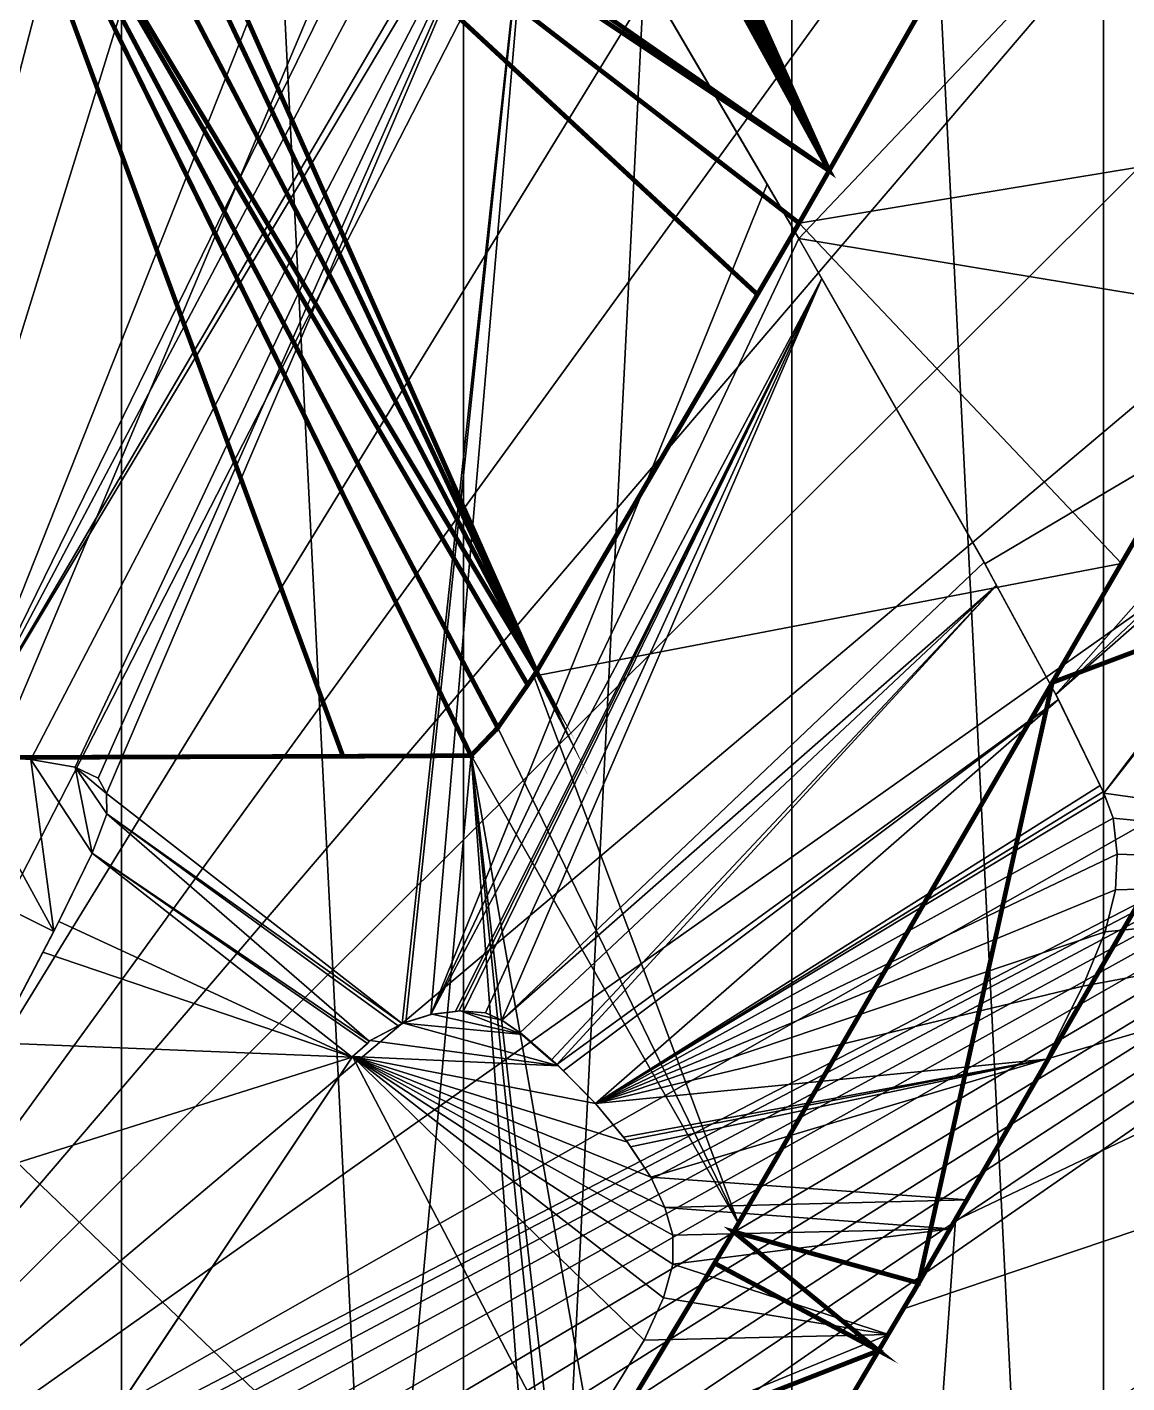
# Model space of a CAD drawing. Extents: x 4.6 to 28.8, y 0.1 to 46.7.
# Drawn here: x 10.77 to 17.39, y 16.51 to 24.68 of the extents above; entities that cross this region are included whole.
import ezdxf

# ---------------------------------------------------------------- set-up
doc = ezdxf.new("R2010")
doc.units = 0
doc.layers.get('0').update_dxf_attribs({"linetype": 'CONTINUOUS'})

msp = doc.modelspace()

# ---------------------------------------------------------------- linework, layer by layer
at = {"color": 252, "const_width": 0.0283}
for points in [[(15.594, 23.814), (13.6232, 28.2063), (16.5257, 25.4448), (15.594, 23.814)], [(15.594, 23.814), (11.2431, 26.8412), (13.1947, 28.1739), (15.594, 23.814)], [(13.3366, 28.1564), (15.594, 23.814), (13.1947, 28.1739), (13.3366, 28.1564)], [(13.6232, 28.2063), (15.594, 23.814), (13.5259, 28.1627), (13.6232, 28.2063)], [(13.3658, 28.1506), (15.594, 23.814), (13.3366, 28.1564), (13.3658, 28.1506)], [(13.3658, 28.1506), (13.4002, 28.1524), (15.594, 23.814), (13.3658, 28.1506)], [(13.5259, 28.1627), (15.594, 23.814), (13.4002, 28.1524), (13.5259, 28.1627)], [(13.5991, 20.4581), (13.438, 20.29), (10.3434, 26.6077), (13.5991, 20.4581)], [(13.5991, 20.4581), (10.3434, 26.6077), (13.7792, 20.7166), (13.5991, 20.4581)], [(15.4134, 23.4983), (11.1941, 26.7485), (15.594, 23.814), (15.4134, 23.4983)], [(15.4134, 23.4983), (15.1625, 23.0682), (11.1941, 26.7485), (15.4134, 23.4983)], [(13.438, 20.29), (12.667, 20.2864), (10.3434, 26.6077), (13.438, 20.29)], [(15.1625, 23.0682), (13.8323, 20.7959), (11.1941, 26.7485), (15.1625, 23.0682)], [(11.2431, 26.8412), (15.594, 23.814), (11.1941, 26.7485), (11.2431, 26.8412)], [(11.1941, 26.7485), (13.8323, 20.7959), (11.0563, 26.6816), (11.1941, 26.7485)], [(12.667, 20.2864), (8.2852, 20.2702), (10.3434, 26.6077), (12.667, 20.2864)], [(10.787, 26.6357), (13.8323, 20.7959), (10.3434, 26.6077), (10.787, 26.6357)], [(11.0563, 26.6816), (13.8323, 20.7959), (10.787, 26.6357), (11.0563, 26.6816)], [(13.7792, 20.7166), (10.3434, 26.6077), (13.8323, 20.7959), (13.7792, 20.7166)], [(16.9379, 20.7309), (17.5993, 21.8716), (18.5815, 21.3469), (16.9379, 20.7309)], [(16.9379, 20.7309), (18.5815, 21.3469), (16.133, 17.1128), (16.9379, 20.7309)], [(16.133, 17.1128), (15.0187, 17.422), (16.9379, 20.7309), (16.133, 17.1128)], [(14.9042, 17.2325), (15.0187, 17.422), (15.8918, 16.7057), (14.9042, 17.2325)], [(16.133, 17.1128), (15.8918, 16.7057), (15.0187, 17.422), (16.133, 17.1128)], [(14.9042, 17.2325), (15.8918, 16.7057), (14.1883, 16.0404), (14.9042, 17.2325)], [(15.8918, 16.7057), (14.675, 14.6531), (14.1883, 16.0404), (15.8918, 16.7057)]]:
    msp.add_lwpolyline(points, dxfattribs=at)
at = {"color": 252}
for points in [[(9.2109, 44.8173, 1.9435), (11.3334, 2.6439, 1.9435), (11.3334, 44.2982, 1.9435), (9.2109, 44.8173, 1.9435)], [(13.3929, 3.363, 1.9435), (11.3334, 44.2982, 1.9435), (11.3334, 2.6439, 1.9435), (13.3929, 3.363, 1.9435)], [(11.3334, 44.2982, 1.9435), (13.3929, 3.363, 1.9435), (13.3929, 43.579, 1.9435), (11.3334, 44.2982, 1.9435)], [(13.3929, 43.579, 1.9435), (13.3929, 3.363, 1.9435), (15.3698, 42.6653, 1.9435), (13.3929, 43.579, 1.9435)], [(15.3698, 4.276, 1.9435), (15.3698, 42.6653, 1.9435), (13.3929, 3.363, 1.9435), (15.3698, 4.276, 1.9435)], [(15.3698, 42.6653, 1.9435), (17.2463, 5.3742, 1.9435), (17.2463, 41.5678, 1.9435), (15.3698, 42.6653, 1.9435)], [(17.2463, 5.3742, 1.9435), (15.3698, 42.6653, 1.9435), (15.3698, 4.276, 1.9435), (17.2463, 5.3742, 1.9435)], [(19.0038, 6.6468, 1.9435), (17.2463, 41.5678, 1.9435), (17.2463, 5.3742, 1.9435), (19.0038, 6.6468, 1.9435)], [(6.5, 14.5904, 83.6713), (14.9783, 40.8611, 83.6713), (8.1765, 14.5904, 83.6713), (6.5, 14.5904, 83.6713)], [(16.2828, 40.7825, 83.6713), (8.1765, 14.5904, 83.6713), (14.9783, 40.8611, 83.6713), (16.2828, 40.7825, 83.6713)], [(19.0038, 40.2953, 83.6713), (8.1765, 14.5904, 83.6713), (16.2828, 40.7825, 83.6713), (19.0038, 40.2953, 83.6713)], [(20.6243, 38.8608, 83.6713), (8.1765, 14.5904, 83.6713), (19.0038, 40.2953, 83.6713), (20.6243, 38.8608, 83.6713)], [(22.093, 37.2785, 83.6713), (8.1765, 14.5904, 83.6713), (20.6243, 38.8608, 83.6713), (22.093, 37.2785, 83.6713)], [(23.3966, 35.5631, 83.6713), (8.1765, 14.5904, 83.6713), (22.093, 37.2785, 83.6713), (23.3966, 35.5631, 83.6713)], [(24.5205, 33.7309, 83.6713), (8.1765, 14.5904, 83.6713), (23.3966, 35.5631, 83.6713), (24.5205, 33.7309, 83.6713)], [(25.4561, 31.7999, 83.6713), (8.1765, 14.5904, 83.6713), (24.5205, 33.7309, 83.6713), (25.4561, 31.7999, 83.6713)], [(26.1932, 29.7887, 83.6713), (8.1765, 14.5904, 83.6713), (25.4561, 31.7999, 83.6713), (26.1932, 29.7887, 83.6713)], [(26.7247, 27.7168, 83.6713), (8.1765, 14.5904, 83.6713), (26.1932, 29.7887, 83.6713), (26.7247, 27.7168, 83.6713)], [(25.6483, 24.5163, 83.6713), (8.1765, 14.5904, 83.6713), (26.7247, 27.7168, 83.6713), (25.6483, 24.5163, 83.6713)], [(12.8492, 26.6159, 85.6156), (8.2581, 26.6329, 85.6156), (10.3434, 20.2955, 85.6156), (12.8492, 26.6159, 85.6156)], [(13.4372, 26.6131, 85.6156), (12.8492, 26.6159, 85.6156), (10.3434, 20.2955, 85.6156), (13.4372, 26.6131, 85.6156)], [(13.5983, 26.445, 85.6156), (13.4372, 26.6131, 85.6156), (10.3434, 20.2955, 85.6156), (13.5983, 26.445, 85.6156)], [(13.7871, 26.1741, 85.6156), (13.5983, 26.445, 85.6156), (10.3434, 20.2955, 85.6156), (13.7871, 26.1741, 85.6156)], [(13.8275, 26.1137, 85.6156), (13.7871, 26.1741, 85.6156), (10.3434, 20.2955, 85.6156), (13.8275, 26.1137, 85.6156)], [(10.3434, 20.2955, 85.6156), (10.787, 20.2667, 85.6156), (13.8275, 26.1137, 85.6156), (10.3434, 20.2955, 85.6156)], [(10.787, 20.2667, 85.6156), (11.0556, 20.2215, 85.6156), (13.8275, 26.1137, 85.6156), (10.787, 20.2667, 85.6156)], [(11.1933, 20.1546, 85.6156), (13.8275, 26.1137, 85.6156), (11.0556, 20.2215, 85.6156), (11.1933, 20.1546, 85.6156)], [(11.2423, 20.062, 85.6156), (13.8275, 26.1137, 85.6156), (11.1933, 20.1546, 85.6156), (11.2423, 20.062, 85.6156)], [(13.8275, 26.1137, 85.6156), (11.2423, 20.062, 85.6156), (13.0238, 18.6761, 85.6156), (13.8275, 26.1137, 85.6156)], [(13.0238, 18.6761, 85.6156), (13.0455, 18.6837, 85.6156), (13.8275, 26.1137, 85.6156), (13.0238, 18.6761, 85.6156)], [(13.0455, 18.6837, 85.6156), (13.1963, 18.7298, 85.6156), (13.8275, 26.1137, 85.6156), (13.0455, 18.6837, 85.6156)], [(15.2212, 23.7329, 85.6156), (13.8275, 26.1137, 85.6156), (13.1963, 18.7298, 85.6156), (15.2212, 23.7329, 85.6156)], [(13.8147, 26.1345, 85.0451), (15.4126, 23.4049, 85.0451), (17.3522, 25.455, 85.0451), (13.8147, 26.1345, 85.0451)], [(15.4126, 23.4049, 85.0451), (13.8147, 26.1345, 85.0451), (15.2212, 23.7329, 85.6156), (15.4126, 23.4049, 85.0451)], [(13.8275, 26.1137, 85.6156), (15.2212, 23.7329, 85.6156), (13.8147, 26.1345, 85.0451), (13.8275, 26.1137, 85.6156)], [(17.3522, 25.455, 85.0451), (15.4126, 23.4049, 85.0451), (18.8777, 22.8328, 85.0451), (17.3522, 25.455, 85.0451)], [(16.5326, 25.4573, 0.7838), (18.8793, 24.0696, 0.7838), (15.4134, 23.4983, 0.7838), (16.5326, 25.4573, 0.7838)], [(15.4134, 23.4983, 0.7838), (15.594, 23.814, 0), (16.5326, 25.4573, 0.7838), (15.4134, 23.4983, 0.7838)], [(16.5257, 25.4448, 0), (16.5326, 25.4573, 0.7838), (15.594, 23.814, 0), (16.5257, 25.4448, 0)], [(25.063, 23.3465, 83.6713), (8.1765, 14.5904, 83.6713), (25.6483, 24.5163, 83.6713), (25.063, 23.3465, 83.6713)], [(17.3537, 21.4474, 0.7838), (15.4134, 23.4983, 0.7838), (18.8793, 24.0696, 0.7838), (17.3537, 21.4474, 0.7838)], [(17.3537, 21.4474, 0.7838), (18.8793, 24.0696, 0.7838), (17.5993, 21.8716, 0), (17.3537, 21.4474, 0.7838)], [(15.594, 23.814, 0), (15.4134, 23.4983, 0.7838), (15.4134, 23.4983, 0), (15.594, 23.814, 0)], [(15.4126, 23.4049, 85.6156), (15.2212, 23.7329, 85.6156), (13.1963, 18.7298, 85.6156), (15.4126, 23.4049, 85.6156)], [(15.4126, 23.4049, 85.6156), (15.4126, 23.4049, 85.0451), (15.2212, 23.7329, 85.6156), (15.4126, 23.4049, 85.6156)], [(13.8155, 20.7687, 0.7838), (15.4134, 23.4983, 0.7838), (17.3537, 21.4474, 0.7838), (13.8155, 20.7687, 0.7838)], [(13.8155, 20.7687, 0.7838), (15.1625, 23.0682, 0), (15.4134, 23.4983, 0.7838), (13.8155, 20.7687, 0.7838)], [(15.4134, 23.4983, 0), (15.4134, 23.4983, 0.7838), (15.1625, 23.0682, 0), (15.4134, 23.4983, 0)], [(15.5504, 23.1641, 85.6156), (15.4126, 23.4049, 85.6156), (13.1963, 18.7298, 85.6156), (15.5504, 23.1641, 85.6156)], [(16.5318, 21.445, 85.0451), (18.8777, 22.8328, 85.0451), (15.4126, 23.4049, 85.0451), (16.5318, 21.445, 85.0451)], [(15.5504, 23.1641, 85.6156), (15.4126, 23.4049, 85.0451), (15.4126, 23.4049, 85.6156), (15.5504, 23.1641, 85.6156)], [(15.4126, 23.4049, 85.0451), (15.5504, 23.1641, 85.6156), (16.5318, 21.445, 85.0451), (15.4126, 23.4049, 85.0451)], [(25.063, 23.3465, 83.6713), (8.3042, 14.567, 83.6713), (8.1765, 14.5904, 83.6713), (25.063, 23.3465, 83.6713)], [(8.4295, 14.4954, 83.6713), (8.3042, 14.567, 83.6713), (25.063, 23.3465, 83.6713), (8.4295, 14.4954, 83.6713)], [(8.4295, 14.4954, 83.6713), (25.063, 23.3465, 83.6713), (8.5493, 14.3786, 83.6713), (8.4295, 14.4954, 83.6713)], [(8.6622, 14.2183, 83.6713), (8.5493, 14.3786, 83.6713), (25.063, 23.3465, 83.6713), (8.6622, 14.2183, 83.6713)], [(8.6622, 14.2183, 83.6713), (25.063, 23.3465, 83.6713), (8.7649, 14.0175, 83.6713), (8.6622, 14.2183, 83.6713)], [(8.8552, 13.7809, 83.6713), (8.7649, 14.0175, 83.6713), (25.063, 23.3465, 83.6713), (8.8552, 13.7809, 83.6713)], [(8.9323, 13.5124, 83.6713), (8.8552, 13.7809, 83.6713), (25.063, 23.3465, 83.6713), (8.9323, 13.5124, 83.6713)], [(8.9323, 13.5124, 83.6713), (25.063, 23.3465, 83.6713), (8.993, 13.2182, 83.6713), (8.9323, 13.5124, 83.6713)], [(9.0381, 12.9045, 83.6713), (8.993, 13.2182, 83.6713), (25.063, 23.3465, 83.6713), (9.0381, 12.9045, 83.6713)], [(25.063, 23.3465, 83.6713), (9.0654, 12.5776, 83.6713), (9.0381, 12.9045, 83.6713), (25.063, 23.3465, 83.6713)], [(25.063, 23.3465, 83.6713), (9.0747, 12.2437, 83.6713), (9.0654, 12.5776, 83.6713), (25.063, 23.3465, 83.6713)], [(25.063, 23.3465, 83.6713), (14.9223, 5.9159, 83.6713), (9.0747, 12.2437, 83.6713), (25.063, 23.3465, 83.6713)], [(13.1963, 18.7298, 85.6156), (13.3449, 18.7482, 85.6156), (15.5504, 23.1641, 85.6156), (13.1963, 18.7298, 85.6156)], [(13.3672, 18.7525, 85.6156), (15.5504, 23.1641, 85.6156), (13.3449, 18.7482, 85.6156), (13.3672, 18.7525, 85.6156)], [(13.3935, 18.7512, 85.6156), (15.5504, 23.1641, 85.6156), (13.3672, 18.7525, 85.6156), (13.3935, 18.7512, 85.6156)], [(13.5252, 18.7404, 85.6156), (15.5504, 23.1641, 85.6156), (13.3935, 18.7512, 85.6156), (13.5252, 18.7404, 85.6156)], [(13.6225, 18.696, 85.6156), (15.5504, 23.1641, 85.6156), (13.5252, 18.7404, 85.6156), (13.6225, 18.696, 85.6156)], [(15.5504, 23.1641, 85.6156), (13.6225, 18.696, 85.6156), (16.5266, 21.4547, 85.6156), (15.5504, 23.1641, 85.6156)], [(16.5266, 21.4547, 85.6156), (16.5318, 21.445, 85.0451), (15.5504, 23.1641, 85.6156), (16.5266, 21.4547, 85.6156)], [(13.8155, 20.7687, 0.7838), (13.8323, 20.7959, 0), (15.1625, 23.0682, 0), (13.8155, 20.7687, 0.7838)], [(16.5318, 21.445, 85.0451), (16.9591, 20.6582, 85.0451), (18.8777, 22.8328, 85.0451), (16.5318, 21.445, 85.0451)], [(18.8777, 22.8328, 85.0451), (16.9591, 20.6582, 85.0451), (19.038, 22.6203, 85.0451), (18.8777, 22.8328, 85.0451)], [(19.038, 22.6203, 85.0451), (16.9591, 20.6582, 85.0451), (19.1221, 22.5557, 85.0451), (19.038, 22.6203, 85.0451)], [(16.9591, 20.6582, 85.0451), (17.2479, 20.0635, 85.0451), (19.1221, 22.5557, 85.0451), (16.9591, 20.6582, 85.0451)], [(19.1221, 22.5557, 85.0451), (17.2479, 20.0635, 85.0451), (19.1953, 22.5464, 85.0451), (19.1221, 22.5557, 85.0451)], [(20.7379, 19.5786, 85.0451), (19.1953, 22.5464, 85.0451), (17.2479, 20.0635, 85.0451), (20.7379, 19.5786, 85.0451)], [(18.9828, 22.0428, 0.7838), (16.0415, 16.9565, 0.7838), (18.5815, 21.3469, 0), (18.9828, 22.0428, 0.7838)], [(20.0592, 18.3123, 0.7838), (16.0415, 16.9565, 0.7838), (18.9828, 22.0428, 0.7838), (20.0592, 18.3123, 0.7838)], [(16.9379, 20.7309, 0), (17.3537, 21.4474, 0.7838), (17.5993, 21.8716, 0), (16.9379, 20.7309, 0)], [(16.5266, 21.4547, 85.6156), (13.6225, 18.696, 85.6156), (16.6017, 21.3144, 85.6156), (16.5266, 21.4547, 85.6156)], [(17.3537, 21.4474, 0.7838), (15.0483, 17.4725, 0.7838), (13.8155, 20.7687, 0.7838), (17.3537, 21.4474, 0.7838)], [(17.3537, 21.4474, 0.7838), (16.9379, 20.7309, 0), (15.0483, 17.4725, 0.7838), (17.3537, 21.4474, 0.7838)], [(16.6017, 21.3144, 85.6156), (16.5318, 21.445, 85.0451), (16.5266, 21.4547, 85.6156), (16.6017, 21.3144, 85.6156)], [(16.5318, 21.445, 85.0451), (16.6017, 21.3144, 85.6156), (16.9591, 20.6582, 85.0451), (16.5318, 21.445, 85.0451)], [(16.133, 17.1128, 0), (18.5815, 21.3469, 0), (16.0415, 16.9565, 0.7838), (16.133, 17.1128, 0)], [(13.7311, 18.6206, 85.6156), (16.6017, 21.3144, 85.6156), (13.6225, 18.696, 85.6156), (13.7311, 18.6206, 85.6156)], [(13.9212, 18.4557, 85.6156), (16.6017, 21.3144, 85.6156), (13.7311, 18.6206, 85.6156), (13.9212, 18.4557, 85.6156)], [(13.9554, 18.4294, 85.6156), (16.6017, 21.3144, 85.6156), (13.9212, 18.4557, 85.6156), (13.9554, 18.4294, 85.6156)], [(16.6017, 21.3144, 85.6156), (13.9554, 18.4294, 85.6156), (16.9745, 20.628, 85.6156), (16.6017, 21.3144, 85.6156)], [(16.9745, 20.628, 85.6156), (16.9591, 20.6582, 85.0451), (16.6017, 21.3144, 85.6156), (16.9745, 20.628, 85.6156)], [(13.5991, 20.4581, 0.7838), (13.8155, 20.7687, 0.7838), (15.0483, 17.4725, 0.7838), (13.5991, 20.4581, 0.7838)], [(13.5991, 20.4581, 0.7838), (13.7792, 20.7166, 0), (13.8155, 20.7687, 0.7838), (13.5991, 20.4581, 0.7838)], [(13.8323, 20.7959, 0), (13.8155, 20.7687, 0.7838), (13.7792, 20.7166, 0), (13.8323, 20.7959, 0)], [(13.5991, 20.4581, 0.7838), (13.5991, 20.4581, 0), (13.7792, 20.7166, 0), (13.5991, 20.4581, 0.7838)], [(16.9379, 20.7309, 0), (15.0187, 17.422, 0), (15.0483, 17.4725, 0.7838), (16.9379, 20.7309, 0)], [(13.9935, 18.3916, 85.6156), (16.9745, 20.628, 85.6156), (13.9554, 18.4294, 85.6156), (13.9935, 18.3916, 85.6156)], [(14.1883, 18.1948, 85.6156), (16.9745, 20.628, 85.6156), (13.9935, 18.3916, 85.6156), (14.1883, 18.1948, 85.6156)], [(16.9745, 20.628, 85.6156), (14.1883, 18.1948, 85.6156), (17.2263, 20.1094, 85.6156), (16.9745, 20.628, 85.6156)], [(16.9591, 20.6582, 85.0451), (16.9745, 20.628, 85.6156), (17.2263, 20.1094, 85.6156), (16.9591, 20.6582, 85.0451)], [(16.9591, 20.6582, 85.0451), (17.2263, 20.1094, 85.6156), (17.2479, 20.0635, 85.0451), (16.9591, 20.6582, 85.0451)], [(13.438, 20.29, 0.7838), (13.5991, 20.4581, 0.7838), (15.0483, 17.4725, 0.7838), (13.438, 20.29, 0.7838)], [(13.438, 20.29, 0.7838), (13.438, 20.29, 0), (13.5991, 20.4581, 0), (13.438, 20.29, 0.7838)], [(13.438, 20.29, 0.7838), (13.5991, 20.4581, 0), (13.5991, 20.4581, 0.7838), (13.438, 20.29, 0.7838)], [(7.5414, 15.6092, 0.7838), (8.1742, 20.2705, 0.7838), (13.0099, 15.6247, 0.7838), (7.5414, 15.6092, 0.7838)], [(13.438, 20.29, 0.7838), (13.0099, 15.6247, 0.7838), (8.1742, 20.2705, 0.7838), (13.438, 20.29, 0.7838)], [(8.1742, 20.2705, 0.7838), (12.667, 20.2864, 0), (13.438, 20.29, 0.7838), (8.1742, 20.2705, 0.7838)], [(8.1742, 20.2705, 0.7838), (8.2852, 20.2702, 0), (12.667, 20.2864, 0), (8.1742, 20.2705, 0.7838)], [(10.3434, 20.2955, 85.0451), (8.7603, 20.3157, 85.0451), (10.9263, 19.2315, 85.0451), (10.3434, 20.2955, 85.0451)], [(10.5979, 18.6042, 85.0451), (10.9263, 19.2315, 85.0451), (8.7603, 20.3157, 85.0451), (10.5979, 18.6042, 85.0451)], [(10.787, 20.2667, 85.0451), (10.3434, 20.2955, 85.0451), (10.9263, 19.2315, 85.0451), (10.787, 20.2667, 85.0451)], [(10.3434, 20.2955, 85.6156), (10.3434, 20.2955, 85.0451), (10.787, 20.2667, 85.0451), (10.3434, 20.2955, 85.6156)], [(10.3434, 20.2955, 85.6156), (10.787, 20.2667, 85.0451), (10.787, 20.2667, 85.6156), (10.3434, 20.2955, 85.6156)], [(11.0556, 20.2215, 85.0451), (10.787, 20.2667, 85.0451), (11.156, 19.7024, 85.0451), (11.0556, 20.2215, 85.0451)], [(10.9263, 19.2315, 85.0451), (11.156, 19.7024, 85.0451), (10.787, 20.2667, 85.0451), (10.9263, 19.2315, 85.0451)], [(11.0556, 20.2215, 85.0451), (11.0556, 20.2215, 85.6156), (10.787, 20.2667, 85.6156), (11.0556, 20.2215, 85.0451)], [(11.0556, 20.2215, 85.0451), (10.787, 20.2667, 85.6156), (10.787, 20.2667, 85.0451), (11.0556, 20.2215, 85.0451)], [(13.438, 20.29, 0), (13.438, 20.29, 0.7838), (12.667, 20.2864, 0), (13.438, 20.29, 0)], [(13.7812, 15.6512, 0.7838), (13.0099, 15.6247, 0.7838), (13.438, 20.29, 0.7838), (13.7812, 15.6512, 0.7838)], [(15.0483, 17.4725, 0.7838), (14.1883, 16.0404, 0.7838), (13.438, 20.29, 0.7838), (15.0483, 17.4725, 0.7838)], [(13.7812, 15.6512, 0.7838), (13.438, 20.29, 0.7838), (13.9019, 15.6699, 0.7838), (13.7812, 15.6512, 0.7838)], [(13.9626, 15.7244, 0.7838), (13.9019, 15.6699, 0.7838), (13.438, 20.29, 0.7838), (13.9626, 15.7244, 0.7838)], [(14.1883, 16.0404, 0.7838), (13.9626, 15.7244, 0.7838), (13.438, 20.29, 0.7838), (14.1883, 16.0404, 0.7838)], [(11.2462, 19.939, 85.0451), (11.2423, 20.062, 85.0451), (11.0556, 20.2215, 85.0451), (11.2462, 19.939, 85.0451)], [(11.156, 19.7024, 85.0451), (11.2462, 19.939, 85.0451), (11.0556, 20.2215, 85.0451), (11.156, 19.7024, 85.0451)], [(11.1933, 20.1546, 85.0451), (11.0556, 20.2215, 85.0451), (11.2423, 20.062, 85.0451), (11.1933, 20.1546, 85.0451)], [(11.1933, 20.1546, 85.0451), (11.1933, 20.1546, 85.6156), (11.0556, 20.2215, 85.6156), (11.1933, 20.1546, 85.0451)], [(11.1933, 20.1546, 85.0451), (11.0556, 20.2215, 85.6156), (11.0556, 20.2215, 85.0451), (11.1933, 20.1546, 85.0451)], [(11.2423, 20.062, 85.0451), (11.2423, 20.062, 85.6156), (11.1933, 20.1546, 85.6156), (11.2423, 20.062, 85.0451)], [(11.2423, 20.062, 85.0451), (11.1933, 20.1546, 85.6156), (11.1933, 20.1546, 85.0451), (11.2423, 20.062, 85.0451)], [(17.2263, 20.1094, 85.6156), (14.1883, 18.1948, 85.6156), (17.2442, 20.0722, 85.6156), (17.2263, 20.1094, 85.6156)], [(17.2442, 20.0722, 85.6156), (17.2479, 20.0635, 85.0451), (17.2263, 20.1094, 85.6156), (17.2442, 20.0722, 85.6156)], [(11.2462, 19.939, 85.0451), (11.2462, 19.939, 85.6156), (11.2423, 20.062, 85.6156), (11.2462, 19.939, 85.0451)], [(11.2462, 19.939, 85.0451), (11.2423, 20.062, 85.6156), (11.2423, 20.062, 85.0451), (11.2462, 19.939, 85.0451)], [(11.2462, 19.939, 85.6156), (13.0238, 18.6761, 85.6156), (11.2423, 20.062, 85.6156), (11.2462, 19.939, 85.6156)], [(17.2442, 20.0722, 85.6156), (14.1883, 18.1948, 85.6156), (17.255, 20.0442, 85.6156), (17.2442, 20.0722, 85.6156)], [(17.255, 20.0442, 85.6156), (14.1883, 18.1948, 85.6156), (17.3032, 19.9125, 85.6156), (17.255, 20.0442, 85.6156)], [(17.255, 20.0442, 85.6156), (17.2479, 20.0635, 85.0451), (17.2442, 20.0722, 85.6156), (17.255, 20.0442, 85.6156)], [(17.2479, 20.0635, 85.0451), (17.3032, 19.9125, 85.0451), (20.7379, 19.5786, 85.0451), (17.2479, 20.0635, 85.0451)], [(17.2479, 20.0635, 85.0451), (17.255, 20.0442, 85.6156), (17.3032, 19.9125, 85.0451), (17.2479, 20.0635, 85.0451)], [(17.3032, 19.9125, 85.6156), (17.3032, 19.9125, 85.0451), (17.255, 20.0442, 85.6156), (17.3032, 19.9125, 85.6156)], [(11.156, 19.7024, 85.0451), (11.156, 19.7024, 85.6156), (11.2462, 19.939, 85.6156), (11.156, 19.7024, 85.0451)], [(11.156, 19.7024, 85.0451), (11.2462, 19.939, 85.6156), (11.2462, 19.939, 85.0451), (11.156, 19.7024, 85.0451)], [(11.156, 19.7024, 85.6156), (12.8254, 18.57, 85.6156), (11.2462, 19.939, 85.6156), (11.156, 19.7024, 85.6156)], [(13.0238, 18.6761, 85.6156), (11.2462, 19.939, 85.6156), (12.9999, 18.6617, 85.6156), (13.0238, 18.6761, 85.6156)], [(12.9999, 18.6617, 85.6156), (11.2462, 19.939, 85.6156), (12.8254, 18.57, 85.6156), (12.9999, 18.6617, 85.6156)], [(17.3032, 19.9125, 85.6156), (14.1883, 18.1948, 85.6156), (17.3288, 19.6969, 85.6156), (17.3032, 19.9125, 85.6156)], [(17.3288, 19.6969, 85.0451), (20.7379, 19.5786, 85.0451), (17.3032, 19.9125, 85.0451), (17.3288, 19.6969, 85.0451)], [(17.3032, 19.9125, 85.0451), (17.3032, 19.9125, 85.6156), (17.3288, 19.6969, 85.6156), (17.3032, 19.9125, 85.0451)], [(17.3032, 19.9125, 85.0451), (17.3288, 19.6969, 85.6156), (17.3288, 19.6969, 85.0451), (17.3032, 19.9125, 85.0451)], [(10.9263, 19.2315, 85.0451), (10.9557, 19.2917, 85.6156), (11.156, 19.7024, 85.0451), (10.9263, 19.2315, 85.0451)], [(11.156, 19.7024, 85.6156), (11.156, 19.7024, 85.0451), (10.9557, 19.2917, 85.6156), (11.156, 19.7024, 85.6156)], [(10.9557, 19.2917, 85.6156), (12.7219, 18.4734, 85.6156), (11.156, 19.7024, 85.6156), (10.9557, 19.2917, 85.6156)], [(12.8142, 18.5569, 85.6156), (11.156, 19.7024, 85.6156), (12.7219, 18.4734, 85.6156), (12.8142, 18.5569, 85.6156)], [(12.8142, 18.5569, 85.6156), (12.8254, 18.57, 85.6156), (11.156, 19.7024, 85.6156), (12.8142, 18.5569, 85.6156)], [(17.3288, 19.6969, 85.6156), (14.1883, 18.1948, 85.6156), (17.3187, 19.4813, 85.6156), (17.3288, 19.6969, 85.6156)], [(17.3288, 19.6969, 85.0451), (17.3187, 19.4813, 85.0451), (20.7379, 19.5786, 85.0451), (17.3288, 19.6969, 85.0451)], [(17.3288, 19.6969, 85.0451), (17.3288, 19.6969, 85.6156), (17.3187, 19.4813, 85.6156), (17.3288, 19.6969, 85.0451)], [(17.3288, 19.6969, 85.0451), (17.3187, 19.4813, 85.6156), (17.3187, 19.4813, 85.0451), (17.3288, 19.6969, 85.0451)], [(16.3544, 17.4896, 85.0451), (15.9208, 11.4444, 85.0451), (20.7379, 19.5786, 85.0451), (16.3544, 17.4896, 85.0451)], [(16.9015, 18.4625, 85.0451), (16.3544, 17.4896, 85.0451), (20.7379, 19.5786, 85.0451), (16.9015, 18.4625, 85.0451)], [(16.9015, 18.4625, 85.0451), (20.7379, 19.5786, 85.0451), (17.1218, 18.9015, 85.0451), (16.9015, 18.4625, 85.0451)], [(17.2557, 19.2292, 85.0451), (17.1218, 18.9015, 85.0451), (20.7379, 19.5786, 85.0451), (17.2557, 19.2292, 85.0451)], [(17.2557, 19.2292, 85.0451), (20.7379, 19.5786, 85.0451), (17.3187, 19.4813, 85.0451), (17.2557, 19.2292, 85.0451)], [(17.3187, 19.4813, 85.6156), (14.1883, 18.1948, 85.6156), (17.2557, 19.2292, 85.6156), (17.3187, 19.4813, 85.6156)], [(17.3187, 19.4813, 85.0451), (17.3187, 19.4813, 85.6156), (17.2557, 19.2292, 85.6156), (17.3187, 19.4813, 85.0451)], [(17.3187, 19.4813, 85.0451), (17.2557, 19.2292, 85.6156), (17.2557, 19.2292, 85.0451), (17.3187, 19.4813, 85.0451)], [(10.9557, 19.2917, 85.6156), (10.9263, 19.2315, 85.0451), (10.8599, 19.1063, 85.6156), (10.9557, 19.2917, 85.6156)], [(10.8599, 19.1063, 85.6156), (12.7219, 18.4734, 85.6156), (10.9557, 19.2917, 85.6156), (10.8599, 19.1063, 85.6156)], [(10.8599, 19.1063, 85.6156), (10.9263, 19.2315, 85.0451), (10.5979, 18.6042, 85.0451), (10.8599, 19.1063, 85.6156)], [(17.2557, 19.2292, 85.6156), (14.1883, 18.1948, 85.6156), (17.1218, 18.9015, 85.6156), (17.2557, 19.2292, 85.6156)], [(17.2557, 19.2292, 85.0451), (17.2557, 19.2292, 85.6156), (17.1218, 18.9015, 85.6156), (17.2557, 19.2292, 85.0451)], [(17.2557, 19.2292, 85.0451), (17.1218, 18.9015, 85.6156), (17.1218, 18.9015, 85.0451), (17.2557, 19.2292, 85.0451)], [(10.8599, 19.1063, 85.6156), (10.5979, 18.6042, 85.0451), (10.5734, 18.5591, 85.6156), (10.8599, 19.1063, 85.6156)], [(10.5734, 18.5591, 85.6156), (12.7219, 18.4734, 85.6156), (10.8599, 19.1063, 85.6156), (10.5734, 18.5591, 85.6156)], [(17.1218, 18.9015, 85.6156), (14.1883, 18.1948, 85.6156), (16.9015, 18.4625, 85.6156), (17.1218, 18.9015, 85.6156)], [(17.1218, 18.9015, 85.0451), (17.1218, 18.9015, 85.6156), (16.9015, 18.4625, 85.6156), (17.1218, 18.9015, 85.0451)], [(17.1218, 18.9015, 85.0451), (16.9015, 18.4625, 85.6156), (16.9015, 18.4625, 85.0451), (17.1218, 18.9015, 85.0451)], [(13.2037, 18.7318, 85.0451), (13.0309, 18.6789, 85.0451), (13.747, 18.6096, 85.0451), (13.2037, 18.7318, 85.0451)], [(13.0309, 18.6789, 85.0451), (13.2037, 18.7318, 85.0451), (13.0455, 18.6837, 85.6156), (13.0309, 18.6789, 85.0451)], [(13.1963, 18.7298, 85.6156), (13.0455, 18.6837, 85.6156), (13.2037, 18.7318, 85.0451), (13.1963, 18.7298, 85.6156)], [(13.1963, 18.7298, 85.6156), (13.2037, 18.7318, 85.0451), (13.3449, 18.7482, 85.6156), (13.1963, 18.7298, 85.6156)], [(13.3742, 18.7528, 85.0451), (13.2037, 18.7318, 85.0451), (13.747, 18.6096, 85.0451), (13.3742, 18.7528, 85.0451)], [(13.3742, 18.7528, 85.0451), (13.3449, 18.7482, 85.6156), (13.2037, 18.7318, 85.0451), (13.3742, 18.7528, 85.0451)], [(13.3449, 18.7482, 85.6156), (13.3742, 18.7528, 85.0451), (13.3672, 18.7525, 85.6156), (13.3449, 18.7482, 85.6156)], [(13.3672, 18.7525, 85.6156), (13.3742, 18.7528, 85.0451), (13.3935, 18.7512, 85.6156), (13.3672, 18.7525, 85.6156)], [(13.6225, 18.696, 85.0451), (13.3742, 18.7528, 85.0451), (13.747, 18.6096, 85.0451), (13.6225, 18.696, 85.0451)], [(13.5252, 18.7404, 85.0451), (13.3742, 18.7528, 85.0451), (13.6225, 18.696, 85.0451), (13.5252, 18.7404, 85.0451)], [(13.5252, 18.7404, 85.0451), (13.3935, 18.7512, 85.6156), (13.3742, 18.7528, 85.0451), (13.5252, 18.7404, 85.0451)], [(13.5252, 18.7404, 85.0451), (13.5252, 18.7404, 85.6156), (13.3935, 18.7512, 85.6156), (13.5252, 18.7404, 85.0451)], [(13.5252, 18.7404, 85.6156), (13.5252, 18.7404, 85.0451), (13.6225, 18.696, 85.0451), (13.5252, 18.7404, 85.6156)], [(13.5252, 18.7404, 85.6156), (13.6225, 18.696, 85.0451), (13.6225, 18.696, 85.6156), (13.5252, 18.7404, 85.6156)], [(12.8254, 18.57, 85.6156), (12.8309, 18.5738, 85.0451), (12.9999, 18.6617, 85.6156), (12.8254, 18.57, 85.6156)], [(13.0309, 18.6789, 85.0451), (12.8309, 18.5738, 85.0451), (13.9649, 18.4205, 85.0451), (13.0309, 18.6789, 85.0451)], [(13.0309, 18.6789, 85.0451), (12.9999, 18.6617, 85.6156), (12.8309, 18.5738, 85.0451), (13.0309, 18.6789, 85.0451)], [(12.9999, 18.6617, 85.6156), (13.0309, 18.6789, 85.0451), (13.0238, 18.6761, 85.6156), (12.9999, 18.6617, 85.6156)], [(13.0309, 18.6789, 85.0451), (13.0455, 18.6837, 85.6156), (13.0238, 18.6761, 85.6156), (13.0309, 18.6789, 85.0451)], [(13.9649, 18.4205, 85.0451), (13.747, 18.6096, 85.0451), (13.0309, 18.6789, 85.0451), (13.9649, 18.4205, 85.0451)], [(13.6225, 18.696, 85.6156), (13.6225, 18.696, 85.0451), (13.7311, 18.6206, 85.6156), (13.6225, 18.696, 85.6156)], [(13.747, 18.6096, 85.0451), (13.7311, 18.6206, 85.6156), (13.6225, 18.696, 85.0451), (13.747, 18.6096, 85.0451)], [(10.5734, 18.5591, 85.6156), (10.0677, 17.6365, 85.6156), (12.7219, 18.4734, 85.6156), (10.5734, 18.5591, 85.6156)], [(12.7219, 18.4734, 85.6156), (12.725, 18.4781, 85.0451), (12.8142, 18.5569, 85.6156), (12.7219, 18.4734, 85.6156)], [(12.8309, 18.5738, 85.0451), (12.725, 18.4781, 85.0451), (13.9649, 18.4205, 85.0451), (12.8309, 18.5738, 85.0451)], [(12.8309, 18.5738, 85.0451), (12.8142, 18.5569, 85.6156), (12.725, 18.4781, 85.0451), (12.8309, 18.5738, 85.0451)], [(12.8309, 18.5738, 85.0451), (12.8254, 18.57, 85.6156), (12.8142, 18.5569, 85.6156), (12.8309, 18.5738, 85.0451)], [(13.7311, 18.6206, 85.6156), (13.747, 18.6096, 85.0451), (13.9212, 18.4557, 85.6156), (13.7311, 18.6206, 85.6156)], [(13.9649, 18.4205, 85.0451), (13.9212, 18.4557, 85.6156), (13.747, 18.6096, 85.0451), (13.9649, 18.4205, 85.0451)], [(12.7219, 18.4734, 85.6156), (10.0677, 17.6365, 85.6156), (10.7654, 15.5373, 85.6156), (12.7219, 18.4734, 85.6156)], [(12.725, 18.4781, 85.0451), (10.7654, 15.5373, 85.6156), (10.4819, 15.1118, 85.0451), (12.725, 18.4781, 85.0451)], [(12.725, 18.4781, 85.0451), (10.4819, 15.1118, 85.0451), (14.0155, 16.0069, 85.0451), (12.725, 18.4781, 85.0451)], [(10.7654, 15.5373, 85.6156), (12.725, 18.4781, 85.0451), (12.7219, 18.4734, 85.6156), (10.7654, 15.5373, 85.6156)], [(14.1883, 18.1948, 85.0451), (13.9649, 18.4205, 85.0451), (12.725, 18.4781, 85.0451), (14.1883, 18.1948, 85.0451)], [(12.725, 18.4781, 85.0451), (14.0155, 16.0069, 85.0451), (14.4794, 16.7689, 85.0451), (12.725, 18.4781, 85.0451)], [(12.725, 18.4781, 85.0451), (14.4794, 16.7689, 85.0451), (14.5977, 17.0242, 85.0451), (12.725, 18.4781, 85.0451)], [(12.725, 18.4781, 85.0451), (14.5977, 17.0242, 85.0451), (14.653, 17.2265, 85.0451), (12.725, 18.4781, 85.0451)], [(12.725, 18.4781, 85.0451), (14.653, 17.2265, 85.0451), (14.6522, 17.4009, 85.0451), (12.725, 18.4781, 85.0451)], [(12.725, 18.4781, 85.0451), (14.6522, 17.4009, 85.0451), (14.6047, 17.5674, 85.0451), (12.725, 18.4781, 85.0451)], [(12.725, 18.4781, 85.0451), (14.6047, 17.5674, 85.0451), (14.5199, 17.7503, 85.0451), (12.725, 18.4781, 85.0451)], [(12.725, 18.4781, 85.0451), (14.5199, 17.7503, 85.0451), (14.3805, 17.9613, 85.0451), (12.725, 18.4781, 85.0451)], [(14.3805, 17.9613, 85.0451), (14.1883, 18.1948, 85.0451), (12.725, 18.4781, 85.0451), (14.3805, 17.9613, 85.0451)], [(14.356, 17.9911, 85.6156), (16.9015, 18.4625, 85.6156), (14.1883, 18.1948, 85.6156), (14.356, 17.9911, 85.6156)], [(14.3733, 17.971, 85.6156), (16.9015, 18.4625, 85.6156), (14.356, 17.9911, 85.6156), (14.3733, 17.971, 85.6156)], [(14.3984, 17.9343, 85.6156), (16.9015, 18.4625, 85.6156), (14.3733, 17.971, 85.6156), (14.3984, 17.9343, 85.6156)], [(14.3984, 17.9343, 85.6156), (14.5199, 17.7503, 85.6156), (16.9015, 18.4625, 85.6156), (14.3984, 17.9343, 85.6156)], [(16.4243, 17.6139, 85.6156), (16.9015, 18.4625, 85.6156), (14.5199, 17.7503, 85.6156), (16.4243, 17.6139, 85.6156)], [(16.3544, 17.4896, 85.0451), (16.9015, 18.4625, 85.0451), (16.4243, 17.6139, 85.6156), (16.3544, 17.4896, 85.0451)], [(16.9015, 18.4625, 85.6156), (16.4243, 17.6139, 85.6156), (16.9015, 18.4625, 85.0451), (16.9015, 18.4625, 85.6156)], [(13.9212, 18.4557, 85.6156), (13.9649, 18.4205, 85.0451), (13.9554, 18.4294, 85.6156), (13.9212, 18.4557, 85.6156)], [(13.9554, 18.4294, 85.6156), (13.9649, 18.4205, 85.0451), (13.9935, 18.3916, 85.6156), (13.9554, 18.4294, 85.6156)], [(14.1883, 18.1948, 85.0451), (13.9935, 18.3916, 85.6156), (13.9649, 18.4205, 85.0451), (14.1883, 18.1948, 85.0451)], [(14.1883, 18.1948, 85.0451), (14.1883, 18.1948, 85.6156), (13.9935, 18.3916, 85.6156), (14.1883, 18.1948, 85.0451)], [(16.0415, 16.9565, 0.7838), (20.0592, 18.3123, 0.7838), (14.5798, 14.4907, 0.7838), (16.0415, 16.9565, 0.7838)], [(14.1883, 18.1948, 85.6156), (14.1883, 18.1948, 85.0451), (14.356, 17.9911, 85.6156), (14.1883, 18.1948, 85.6156)], [(14.3805, 17.9613, 85.0451), (14.356, 17.9911, 85.6156), (14.1883, 18.1948, 85.0451), (14.3805, 17.9613, 85.0451)], [(14.356, 17.9911, 85.6156), (14.3805, 17.9613, 85.0451), (14.3733, 17.971, 85.6156), (14.356, 17.9911, 85.6156)], [(14.3733, 17.971, 85.6156), (14.3805, 17.9613, 85.0451), (14.3984, 17.9343, 85.6156), (14.3733, 17.971, 85.6156)], [(14.3805, 17.9613, 85.0451), (14.5199, 17.7503, 85.0451), (14.3984, 17.9343, 85.6156), (14.3805, 17.9613, 85.0451)], [(14.5199, 17.7503, 85.6156), (14.3984, 17.9343, 85.6156), (14.5199, 17.7503, 85.0451), (14.5199, 17.7503, 85.6156)], [(14.5199, 17.7503, 85.6156), (14.5199, 17.7503, 85.0451), (14.6047, 17.5674, 85.0451), (14.5199, 17.7503, 85.6156)], [(14.5199, 17.7503, 85.6156), (14.6047, 17.5674, 85.0451), (14.6047, 17.5674, 85.6156), (14.5199, 17.7503, 85.6156)], [(14.5199, 17.7503, 85.6156), (14.6047, 17.5674, 85.6156), (16.4243, 17.6139, 85.6156), (14.5199, 17.7503, 85.6156)], [(16.3259, 17.4402, 85.6156), (16.4243, 17.6139, 85.6156), (14.6047, 17.5674, 85.6156), (16.3259, 17.4402, 85.6156)], [(14.6047, 17.5674, 85.6156), (14.6047, 17.5674, 85.0451), (14.6522, 17.4009, 85.0451), (14.6047, 17.5674, 85.6156)], [(14.6047, 17.5674, 85.6156), (14.6522, 17.4009, 85.0451), (14.6522, 17.4009, 85.6156), (14.6047, 17.5674, 85.6156)], [(14.6047, 17.5674, 85.6156), (14.6522, 17.4009, 85.6156), (16.3259, 17.4402, 85.6156), (14.6047, 17.5674, 85.6156)], [(16.3544, 17.4896, 85.0451), (16.4243, 17.6139, 85.6156), (16.3259, 17.4402, 85.6156), (16.3544, 17.4896, 85.0451)], [(16.3544, 17.4896, 85.0451), (15.9522, 16.8028, 85.6156), (13.3796, 12.411, 85.0451), (16.3544, 17.4896, 85.0451)], [(16.3544, 17.4896, 85.0451), (13.3796, 12.411, 85.0451), (15.9208, 11.4444, 85.0451), (16.3544, 17.4896, 85.0451)], [(15.9522, 16.8028, 85.6156), (16.3544, 17.4896, 85.0451), (16.3259, 17.4402, 85.6156), (15.9522, 16.8028, 85.6156)], [(15.0483, 17.4725, 0.7838), (14.9042, 17.2325, 0), (14.1883, 16.0404, 0.7838), (15.0483, 17.4725, 0.7838)], [(14.6522, 17.4009, 85.6156), (14.653, 17.2265, 85.6156), (16.3259, 17.4402, 85.6156), (14.6522, 17.4009, 85.6156)], [(14.6522, 17.4009, 85.6156), (14.6522, 17.4009, 85.0451), (14.653, 17.2265, 85.0451), (14.6522, 17.4009, 85.6156)], [(14.6522, 17.4009, 85.6156), (14.653, 17.2265, 85.0451), (14.653, 17.2265, 85.6156), (14.6522, 17.4009, 85.6156)], [(15.9522, 16.8028, 85.6156), (16.3259, 17.4402, 85.6156), (14.653, 17.2265, 85.6156), (15.9522, 16.8028, 85.6156)], [(14.9042, 17.2325, 0), (15.0483, 17.4725, 0.7838), (15.0187, 17.422, 0), (14.9042, 17.2325, 0)], [(14.1883, 16.0404, 0), (14.1883, 16.0404, 0.7838), (14.9042, 17.2325, 0), (14.1883, 16.0404, 0)], [(14.653, 17.2265, 85.6156), (14.653, 17.2265, 85.0451), (14.5977, 17.0242, 85.0451), (14.653, 17.2265, 85.6156)], [(14.653, 17.2265, 85.6156), (14.5977, 17.0242, 85.0451), (14.5977, 17.0242, 85.6156), (14.653, 17.2265, 85.6156)], [(14.5977, 17.0242, 85.6156), (15.9522, 16.8028, 85.6156), (14.653, 17.2265, 85.6156), (14.5977, 17.0242, 85.6156)], [(16.133, 17.1128, 0), (16.0415, 16.9565, 0.7838), (15.8918, 16.7057, 0), (16.133, 17.1128, 0)], [(14.5977, 17.0242, 85.6156), (14.5977, 17.0242, 85.0451), (14.4794, 16.7689, 85.0451), (14.5977, 17.0242, 85.6156)], [(14.5977, 17.0242, 85.6156), (14.4794, 16.7689, 85.0451), (14.4794, 16.7689, 85.6156), (14.5977, 17.0242, 85.6156)], [(14.5977, 17.0242, 85.6156), (14.4794, 16.7689, 85.6156), (15.9522, 16.8028, 85.6156), (14.5977, 17.0242, 85.6156)], [(15.8918, 16.7057, 0), (16.0415, 16.9565, 0.7838), (14.5798, 14.4907, 0.7838), (15.8918, 16.7057, 0)], [(13.3575, 12.3732, 85.6156), (13.3796, 12.411, 85.0451), (15.9522, 16.8028, 85.6156), (13.3575, 12.3732, 85.6156)], [(13.3575, 12.3732, 85.6156), (15.9522, 16.8028, 85.6156), (14.0155, 16.0069, 85.6156), (13.3575, 12.3732, 85.6156)], [(14.0155, 16.0069, 85.6156), (15.9522, 16.8028, 85.6156), (14.4794, 16.7689, 85.6156), (14.0155, 16.0069, 85.6156)], [(14.4794, 16.7689, 85.6156), (14.4794, 16.7689, 85.0451), (14.0155, 16.0069, 85.0451), (14.4794, 16.7689, 85.6156)], [(14.4794, 16.7689, 85.6156), (14.0155, 16.0069, 85.0451), (14.0155, 16.0069, 85.6156), (14.4794, 16.7689, 85.6156)], [(15.8918, 16.7057, 0), (14.5798, 14.4907, 0.7838), (14.675, 14.6531, 0), (15.8918, 16.7057, 0)]]:
    msp.add_polyline3d(points, dxfattribs=at)

doc.saveas('drawing.dxf')
